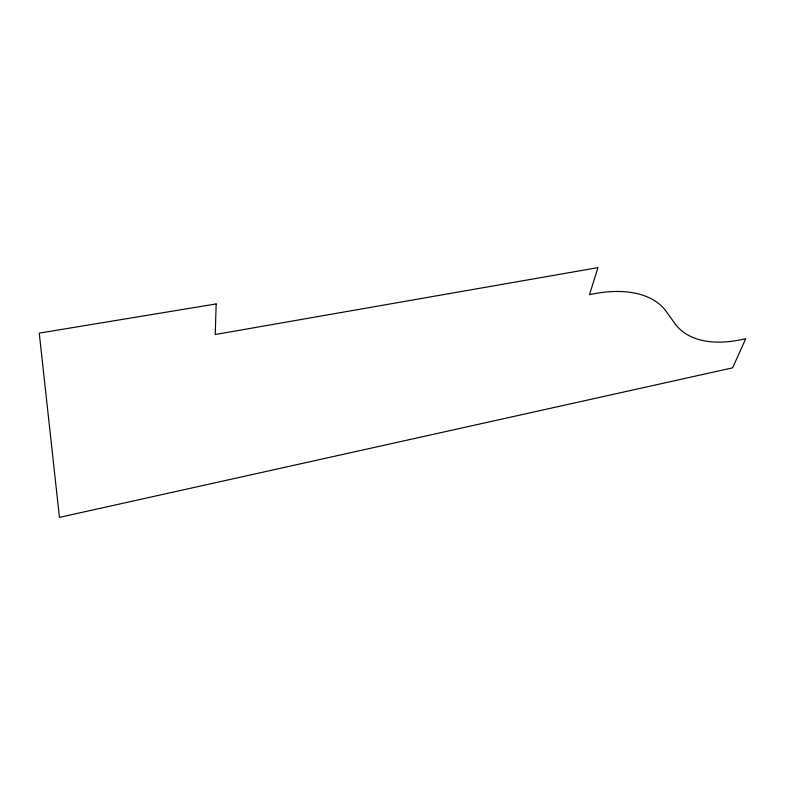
<?xml version="1.0" encoding="UTF-8"?>
<svg xmlns="http://www.w3.org/2000/svg" width="785" height="785" viewBox="0 0 785 785"><rect width="100%" height="100%" fill="white"/><g stroke="black" fill="none" stroke-linecap="round" stroke-linejoin="round"><path stroke-width="1.18" d="M216.15 303.932L215.257 334.508L597.993 267.626L589.486 294.65A123.618 68.894 -32.3 0 1 666.494 311.773L674.57 323.135A138.827 73.672 -39.4 0 0 745.75 338.669L732.631 367.831L59.444 517.374L39.25 333.125L216.15 303.932"/></g></svg>
